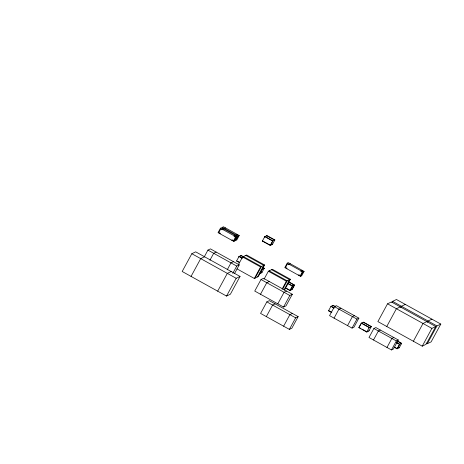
<?xml version="1.0" encoding="UTF-8"?>
<svg xmlns="http://www.w3.org/2000/svg" width="464" height="464" viewBox="0 0 464 464"><rect width="100%" height="100%" fill="white"/><g stroke="black" fill="none" stroke-linecap="round" stroke-linejoin="round"><path stroke-width="0.7" d="M191.829 253.715L182.178 271.486L226.536 296.073L230.388 294.205L240.039 276.428L195.68 251.848L191.829 253.715L236.188 278.296L240.039 276.428M191.052 276.405L200.703 258.628L204.554 256.766M204.299 256.783L207.93 250.096L210.43 248.884L239.244 264.857L234.627 273.36M220.464 228.23L218.051 232.673L233.821 241.413L234.917 240.886L237.33 236.437L221.56 227.696L220.464 228.23L236.234 236.971L237.33 236.437M220.023 233.763L220.29 233.27L218.811 232.452L220.684 228.996L222.163 229.813L223.532 228.793M209.919 260.24L213.695 253.292L216.195 252.08M231.849 240.323L232.116 239.83L233.595 240.648L235.474 237.191L233.995 236.373L235.358 235.347M233.821 241.413L236.234 236.971M235.492 239.731L237.371 236.275L235.892 235.451L237.255 234.43M238.131 236.054L235.718 240.497L236.814 239.963L239.227 235.521L223.457 226.78L222.36 227.314L238.131 236.054L239.227 235.521M227.209 269.816L230.979 262.873L233.485 261.661M217.668 291.154L227.319 273.383L231.171 271.515M239.615 262.653L236.582 260.977L238.995 256.534L241.187 255.467L243.612 256.812M240.648 256.093L240.915 255.6L243.339 256.946M232.783 273.36L236.744 266.069L239.244 264.857M238.293 264.851L242.585 256.952L246.587 255.014L264.596 264.99L258.326 276.538L254.324 278.475L236.936 268.842M226.536 296.073L236.188 278.296M262.363 241.083L264.776 236.64L266.968 235.579L274.856 239.952L272.443 244.395L270.251 245.456L262.363 241.083L262.699 240.561M270.251 245.456L272.664 241.013L274.856 239.952M272.165 244.528L272.641 243.931M254.324 278.475L260.594 266.933L264.596 264.99M255.125 278.093L261.394 266.545L243.385 256.563M257.526 276.927L263.796 265.379L245.787 255.397M261.702 269.944L259.637 273.748L261.824 272.687L264.236 268.244L263.024 267.571M261.551 272.82L262.027 272.229M261.012 279.514L254.742 291.061L283.556 307.029L286.056 305.817L292.326 294.269L263.511 278.301L261.012 279.514L289.826 295.481L292.326 294.269M264.074 279.137L268.366 271.237L272.368 269.3L290.377 279.282L284.438 290.22M260.501 294.251L266.771 282.709L269.277 281.497M287.204 263.169L284.792 267.612L300.562 276.353L301.658 275.825L304.071 271.382L288.295 262.641L287.204 263.169L302.975 271.91L304.071 271.382M266.841 301.873L260.571 313.42L289.385 329.388L291.885 328.176L298.155 316.628L269.34 300.66L266.841 301.873L295.655 317.84L298.155 316.628M286.758 268.708L287.03 268.215L285.551 267.392L287.425 263.935L288.904 264.758L290.267 263.732M266.33 316.61L272.6 305.068L275.106 303.856M282.083 289.118L286.375 281.219L290.377 279.282M282.721 289.043L287.175 280.83L269.166 270.854M284.09 289.768L289.577 279.67L271.568 269.688M277.791 303.833L284.061 292.291L286.566 291.079M285.111 287.871L289.965 290.557L292.378 286.114L294.57 285.053L289.113 282.031M298.59 275.262L298.857 274.769L300.336 275.587L302.215 272.13L300.736 271.312L302.099 270.286L301.832 270.779M291.885 289.629L294.298 285.186L288.231 281.822M294.57 285.053L292.158 289.495L289.965 290.557M283.556 307.029L289.826 295.481M300.562 276.353L302.975 271.91M283.62 326.192L289.89 314.65L292.39 313.438M289.385 329.388L295.655 317.84M331.545 312.51L328.512 310.828L330.925 306.385L333.117 305.324L334.938 306.333M328.512 310.828L328.848 310.3M334.451 306.634L329.562 315.642L352.037 328.1L353.991 327.155L358.881 318.147L336.406 305.689L334.451 306.634L356.926 319.093L358.881 318.147M334.057 318.136L338.946 309.128L340.901 308.183M347.542 325.606L352.431 316.599L354.386 315.653M352.037 328.1L356.926 319.093M358.846 327.636L361.259 323.193L363.451 322.132L371.333 326.499L368.921 330.948L366.734 332.009L358.846 327.636L361.531 323.06L369.419 327.433L368.944 328.025M366.734 332.009L369.147 327.561L371.333 326.499M368.648 331.076L369.124 330.484M373.885 328.489L368.996 337.496L391.471 349.949L393.42 349.003L398.309 340.002L375.834 327.543L373.885 328.489L396.36 340.947L398.309 340.002M387.533 303.81L377.882 321.581L422.24 346.167L426.091 344.3L435.742 326.528L391.384 301.942L387.533 303.81L431.891 328.39L435.742 326.528M391.9 302.627L392.59 301.356L396.442 299.495L440.8 324.075L431.149 341.852L427.298 343.714L426.027 343.012M373.491 339.984L378.38 330.983L380.329 330.032M386.756 326.499L396.401 308.728L400.258 306.861M400.786 307.522L401.459 306.275L405.31 304.407M386.976 347.461L391.865 338.453L393.814 337.508M391.471 349.949L396.36 340.947M394.029 347.136L397.062 348.818L399.475 344.375L401.667 343.314L397.422 340.959M398.982 347.89L399.452 347.292M401.667 343.314L399.255 347.756L397.062 348.818M413.366 341.249L423.017 323.478L426.874 321.61M427.402 322.271L428.075 321.024L431.926 319.157M422.24 346.167L431.891 328.39M427.298 343.714L436.949 325.943L440.8 324.075M225.423 227.87L224.06 228.897L222.581 228.079M264.579 237.104L265.048 236.507L272.936 240.88L270.524 245.323L262.636 240.955M266.632 236.106L266.696 235.712L274.578 240.085L274.52 240.48M238.798 256.992L239.267 256.401L242.301 258.077M236.582 260.977L239.285 262.189M262.05 269.306L264.236 268.244M262.056 269.665L260.176 273.122M263.9 268.772L263.964 268.378L262.752 267.705M332.781 305.851L332.845 305.457L335.269 306.797M363.115 322.66L363.179 322.265L371.061 326.633L370.997 327.027M367.07 331.482L367.007 331.876L362.152 329.185M401.331 343.836L401.395 343.441L397.149 341.092M392.59 301.356L436.949 325.943M264.776 236.64L272.664 241.013M242.585 256.952L260.594 266.933M268.366 271.237L286.375 281.219M331.203 306.252L334.237 307.934M396.714 342.56L399.748 344.242L397.335 348.684L394.91 347.339M330.925 306.385L333.958 308.067M361.259 323.193L369.147 327.561M396.442 342.693L399.475 344.375M287.802 283.295L292.651 285.981L290.238 290.429L286.601 288.411M238.995 256.534L242.028 258.21M288.132 283.765L292.378 286.114M328.79 310.694L331.824 312.376M359.728 327.839L360.94 328.512M207.93 250.096L236.744 266.069"/></g></svg>
